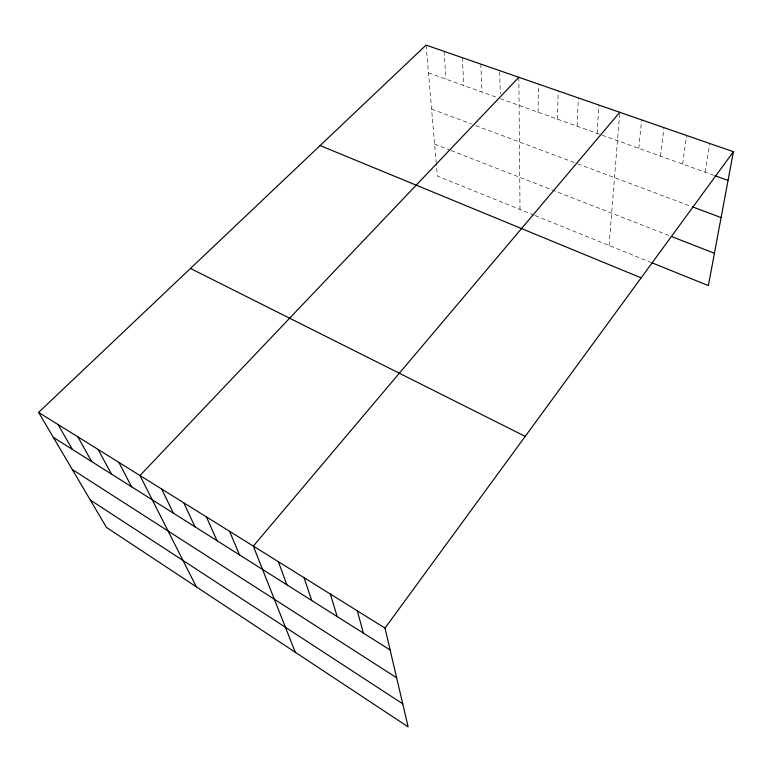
<?xml version="1.0" encoding="UTF-8"?>
<svg xmlns="http://www.w3.org/2000/svg" width="772" height="772" viewBox="0 0 772 772"><rect width="100%" height="100%" fill="white"/><g stroke="black" fill="none" stroke-linecap="round" stroke-linejoin="round"><path stroke-width="0.58" stroke-dasharray="3.86 2.9" d="M538.113 112.21L538.335 84.051M557.461 119.149L558.166 90.932M577.128 126.212L578.334 97.928M597.123 133.392L598.86 105.04M609.089 245.486L619.646 113.465M638.791 148.359L641.638 119.882M660.504 156.147L663.949 127.621M682.612 164.089L686.665 135.496M705.116 172.166L709.815 143.524M428.47 72.848L497.129 97.494M500.372 98.662L713.849 175.302M431.587 109.055L471.383 123.974M475.774 125.614L575.545 163.017M577.697 163.828L691.432 206.462M434.597 144.084L450.018 150.106M451.118 150.53L670.115 235.981M534.06 215.166L437.348 176.084L436.286 163.693M535.141 215.6L651.143 262.48M426.076 45.114L436.19 162.574M444.025 51.338L446.013 79.14M462.274 57.668L463.847 85.547M480.811 64.105L481.96 92.051M499.696 71.806L500.256 93.991M518.842 77.287L520.019 209.492"/><path stroke-width="1.16" d="M38.6 412.402L385.006 628.09L408.137 726.886L106.449 527.401L38.6 412.402L426.076 45.114L733.4 151.708L708.378 285.611L652.243 262.924M385.006 628.09L733.4 151.708M619.742 112.287L253.322 546.103L295.3 652.272M518.842 77.287L139.973 475.523L196.368 586.855M714.94 175.688L728.035 180.397M692.513 206.867L721.087 217.579M672.277 236.83L714.418 253.264M320.119 145.561L641.136 277.862M190.462 268.453L525.211 436.383M53.345 437.386L390.14 649.995M72.279 469.492L396.644 677.777M90.285 500.005L402.733 703.813M58.006 424.484L72.317 449.362M77.837 436.836L91.685 461.598M98.102 449.449L111.467 474.085M118.811 462.341L131.665 486.833M161.628 489.004L173.391 513.177M183.765 502.784L194.949 526.784M206.413 516.893L216.98 540.689M229.593 531.329L239.513 554.914M278.364 561.688L286.866 584.8M304.023 577.668L311.743 600.51M330.339 594.054L337.239 616.606M357.32 610.855L363.361 633.098"/></g></svg>
